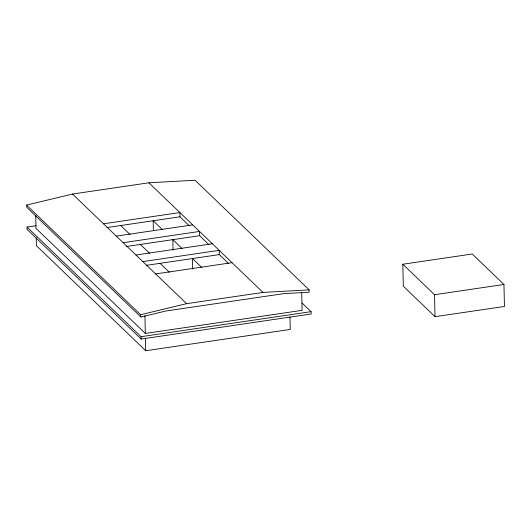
<?xml version="1.0" encoding="UTF-8"?>
<svg xmlns="http://www.w3.org/2000/svg" width="531" height="531" viewBox="0 0 531 531"><rect width="100%" height="100%" fill="white"/><g stroke="black" fill="none" stroke-linecap="round" stroke-linejoin="round"><path stroke-width="0.8" d="M309.161 289.886L308.996 292.242L283.733 293.63L166.05 310.974L140.888 317.014L26.822 207.382L26.55 205.085L72.541 194.041L148.912 182.79L195.096 180.255L309.161 289.886L262.978 292.422L186.607 303.672L140.615 314.717L26.55 205.085M302.106 303.048L311.06 311.657L311.113 313.994L141.166 339.037L27.101 229.405L27.048 227.062L36.035 225.741M103.499 223.797L179.87 212.546L179.969 216.801L189.295 225.761M106.85 227.573L179.969 216.801M116.322 236.116L192.693 224.865M123.165 242.694L199.537 231.443L199.636 235.698L208.955 244.658M126.517 246.47L199.636 235.698M135.982 255.019L212.354 243.762M142.826 261.597L219.197 250.34L219.296 254.595L228.622 263.555M146.171 265.374L219.296 254.595M155.649 273.916L232.02 262.666M402.823 264.232L472.245 254.004L503.952 284.477L504.45 306.453L435.028 316.682L403.321 286.209L402.823 264.232L434.531 294.705L435.028 316.682M35.71 215.427L36.008 228.376L145.328 333.448L302.106 310.343L301.701 292.647M27.048 227.062L141.113 336.694L311.06 311.657M434.531 294.705L503.952 284.477M36.221 237.802L36.4 245.68L145.72 350.745L290.271 329.446L289.986 316.848M148.912 182.79L262.978 292.422M162.486 229.711L153.167 220.75L153.386 230.52M182.153 248.608L172.827 239.647L173.066 250.234M201.813 267.511L192.494 258.551L192.733 269.131M120.696 225.536L130.015 234.496M140.357 244.433L149.682 253.393M160.023 263.33L169.343 272.29M72.541 194.041L186.607 303.672M140.615 314.717L140.888 317.014M144.923 315.633L145.328 333.448M145.434 338.147L145.72 350.745M141.113 336.694L141.166 339.037"/></g></svg>
